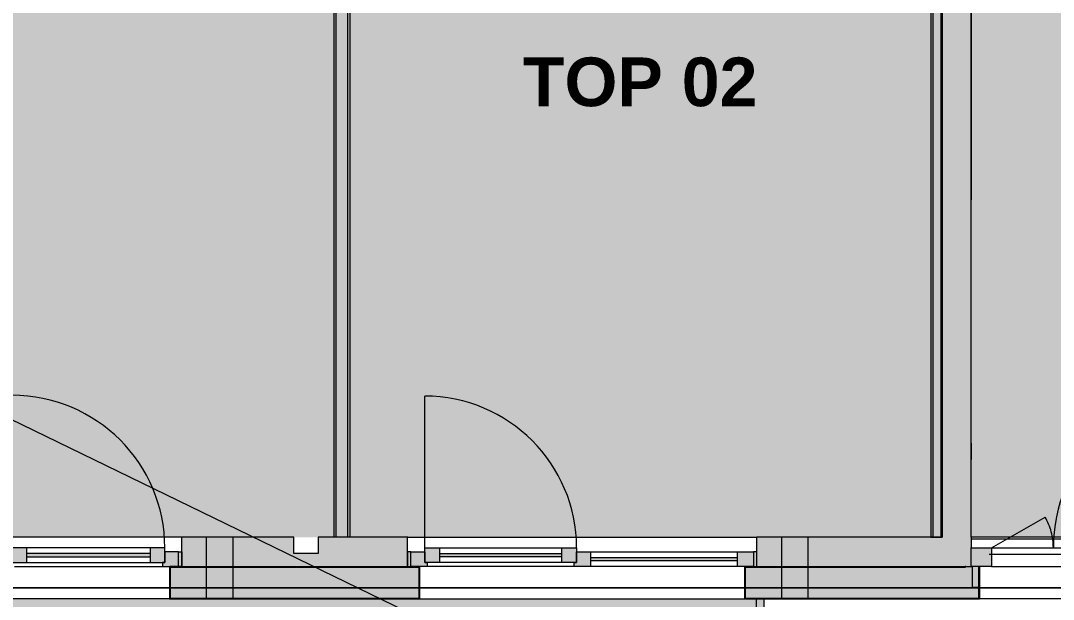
# Model space of a CAD drawing. Header units: metres. Extents: x -3.9 to 83, y -38 to 6.2.
# Drawn here: x 39.53 to 45.88, y -17.62 to -14.06 of the extents above; entities that cross this region are included whole.
import ezdxf

# ---------------------------------------------------------------- set-up
doc = ezdxf.new("R2010")
doc.units = ezdxf.units.M
doc.header["$MEASUREMENT"] = 0
for name, pattern in [('Baufluchtlinie', [0.013, 0.008, -0.005]), ('Schnittlinie', [0.006, 0.003, -0.0015, 0, -0.0015]), ('Strichlinie eng', [0.002, 0.0015, -0.0005]), ('Untersicht', [0.001, 0.0005, -0.0005]), ('Wipeout_Contour', [1, 0, -1])]:
    doc.linetypes.add(name, pattern=pattern)
for name, color, linetype in [('0._Erdgeschoß PP Icon_1_0', 7, 'Continuous'), ('0._Erdgeschoß PP Icon_1_110 Wand Aussen', 7, 'Continuous'), ('0._Erdgeschoß PP Icon_1_120 Wand Innen tragend', 7, 'Continuous'), ('0._Erdgeschoß PP Icon_1_130 Wand Innen', 7, 'Continuous'), ('0._Erdgeschoß PP Icon_1_140 Geländer transparent', 7, 'Continuous'), ('0._Erdgeschoß PP Icon_1_230 Decke abgehaengt', 7, 'Continuous'), ('0._Erdgeschoß PP Icon_1_710 Gelände', 7, 'Continuous'), ('0._Erdgeschoß PP Icon_1_810 Raum', 7, 'Continuous'), ('0._Erdgeschoß PP Icon_1_905 VP Beschriftung Übersicht.Übersicht', 7, 'Continuous'), ('0._Erdgeschoß PP Icon_1_Neubau_840 Baulinien', 7, 'Continuous')]:
    doc.layers.add(name, color=color, linetype=linetype)
doc.styles.add('ERSTELLTER_STIL_11', font='arial.ttf')

msp = doc.modelspace()

# ---------------------------------------------------------------- wipeouts: each hides what was drawn before it
at = {"color": 254, "linetype": 'Wipeout_Contour', "lineweight": 0, "ltscale": 193.488375}
msp.add_wipeout([(28.2051, 3.5109), (28.2051, -37.8391), (52.5858, -37.8391), (52.5858, 3.5109)], dxfattribs=at).dxf.layer = '0._Erdgeschoß PP Icon_1_0'

# ---------------------------------------------------------------- next in the draw order: hatches: boundary and pattern name
at = {"layer": '0._Erdgeschoß PP Icon_1_110 Wand Aussen', "linetype": 'Continuous', "lineweight": 0, "true_color": 0x000000}
for points in [[(40.5184, -17.3304), (40.5184, -17.4204), (41.9084, -17.4204), (41.9084, -17.3304), (41.9084, -17.2404), (41.3584, -17.2404), (41.3584, -17.3404), (41.2084, -17.3404), (41.2084, -17.2404), (40.5184, -17.2404)], [(44.0584, -17.3304), (44.0584, -17.4204), (45.3784, -17.4204), (45.3784, -17.3054), (45.3784, -17.2404), (44.0584, -17.2404)], [(40.4984, -17.3304), (40.4984, -17.4204), (40.5184, -17.4204), (40.5184, -17.3304)], [(41.9284, -17.3304), (41.9084, -17.3304), (41.9084, -17.4204), (41.9284, -17.4204)], [(44.0384, -17.4204), (44.0584, -17.4204), (44.0584, -17.3304), (44.0384, -17.3304)], [(45.3784, -17.3054), (45.3784, -17.4204), (45.5034, -17.4204), (45.5034, -17.3054)], [(40.4484, -17.6204), (40.4484, -17.4204), (40.4434, -17.4204), (40.4434, -17.6204)], [(41.9784, -17.4204), (40.4484, -17.4204), (40.4484, -17.4254), (41.9784, -17.4254)], [(41.9784, -17.4254), (40.4484, -17.4254), (40.4484, -17.5504), (41.9784, -17.5504)], [(41.9784, -17.6204), (41.9834, -17.6204), (41.9834, -17.4204), (41.9784, -17.4204)], [(43.9884, -17.6204), (43.9884, -17.4204), (43.9834, -17.4204), (43.9834, -17.6204)], [(43.9884, -17.4204), (43.9884, -17.4254), (45.3434, -17.4254), (45.3434, -17.4204)], [(43.9884, -17.4254), (43.9884, -17.5504), (45.3834, -17.5504), (45.3834, -17.4254)], [(45.3834, -17.4254), (45.3834, -17.4204), (45.3434, -17.4204), (45.3434, -17.4254)], [(45.3834, -17.4204), (45.3834, -17.5504), (45.4234, -17.5504), (45.4234, -17.4204)], [(45.4234, -17.4204), (45.4234, -17.6154), (45.4284, -17.6154), (45.4284, -17.4204)], [(41.9784, -17.5504), (40.4484, -17.5504), (40.4484, -17.6154), (41.9784, -17.6154)], [(43.9884, -17.5504), (43.9884, -17.6154), (45.4234, -17.6154), (45.4234, -17.5504)], [(40.4484, -17.6204), (41.9784, -17.6204), (41.9784, -17.6154), (40.4484, -17.6154)], [(45.4284, -17.6154), (43.9884, -17.6154), (43.9884, -17.6204), (45.4284, -17.6204)]]:
    msp.add_hatch(color=18, dxfattribs=at).paths.add_polyline_path(points)
at = {"layer": '0._Erdgeschoß PP Icon_1_110 Wand Aussen', "linetype": 'Continuous', "lineweight": 0, "true_color": 0xffffff}
for points in [[(39.5634, -17.3954), (39.5634, -17.3054), (39.4734, -17.3054), (39.4734, -17.3954)], [(40.3234, -17.3404), (39.5634, -17.3404), (39.5634, -17.3604), (40.3234, -17.3604)], [(40.4134, -17.3954), (40.4134, -17.3054), (40.3234, -17.3054), (40.3234, -17.3954)], [(40.4984, -17.3304), (40.4134, -17.3304), (40.4134, -17.3954), (40.3984, -17.3954), (40.3984, -17.4204), (40.4984, -17.4204)], [(41.9284, -17.3304), (41.9284, -17.4204), (42.0284, -17.4204), (42.0284, -17.3954), (42.0134, -17.3954), (42.0134, -17.3304)], [(42.0134, -17.3954), (42.1034, -17.3954), (42.1034, -17.3054), (42.0134, -17.3054)], [(42.1034, -17.3404), (42.1034, -17.3604), (42.8584, -17.3604), (42.8584, -17.3404)], [(42.8584, -17.3954), (42.9484, -17.3954), (42.9484, -17.3054), (42.8584, -17.3054)], [(42.9834, -17.4204), (42.9834, -17.3304), (42.9484, -17.3304), (42.9484, -17.3954), (42.9334, -17.3954), (42.9334, -17.4204)], [(42.9834, -17.3304), (42.9834, -17.4204), (43.0334, -17.4204), (43.0334, -17.3304)], [(44.0384, -17.4204), (44.0384, -17.3304), (43.9384, -17.3304), (43.9384, -17.4204)], [(43.9384, -17.3654), (43.0334, -17.3654), (43.0334, -17.3854), (43.9384, -17.3854)]]:
    msp.add_hatch(color=7, dxfattribs=at).paths.add_polyline_path(points)
at = {"layer": '0._Erdgeschoß PP Icon_1_120 Wand Innen tragend', "linetype": 'Continuous', "lineweight": 0, "true_color": 0x000000}
for points in [[(45.1284, -11.8054), (45.1284, -17.2404), (45.1409, -17.2404), (45.1409, -11.8144)], [(45.1409, -11.8144), (45.1409, -17.2404), (45.1909, -17.2404), (45.1909, -11.8504)], [(45.1984, -11.9854), (45.1984, -17.2404), (45.3784, -17.2404), (45.3784, -11.9854)]]:
    msp.add_hatch(color=18, dxfattribs=at).paths.add_polyline_path(points)
at = {"layer": '0._Erdgeschoß PP Icon_1_120 Wand Innen tragend', "linetype": 'Continuous', "lineweight": 0, "true_color": 0xffffff}
msp.add_hatch(color=7, dxfattribs=at).paths.add_polyline_path([(45.1909, -11.8504), (45.1909, -17.2404), (45.1984, -17.2404), (45.1984, -11.8558)])
at = {"layer": '0._Erdgeschoß PP Icon_1_130 Wand Innen', "linetype": 'Continuous', "lineweight": 0, "true_color": 0x000000}
for points in [[(41.5434, -13.0379), (41.5409, -13.041), (41.5409, -17.2404), (41.5534, -17.2404), (41.5534, -13.0379)], [(41.4534, -13.1504), (41.4534, -17.2404), (41.4659, -17.2404), (41.4659, -13.1504)], [(41.4659, -13.1379), (41.4659, -17.2404), (41.5409, -17.2404), (41.5409, -13.1379)]]:
    msp.add_hatch(color=18, dxfattribs=at).paths.add_polyline_path(points)
at = {"layer": '0._Erdgeschoß PP Icon_1_140 Geländer transparent', "linetype": 'Continuous', "lineweight": 0, "true_color": 0x000000}
msp.add_hatch(color=18, dxfattribs=at).paths.add_polyline_path([(44.0534, -17.6204), (44.0534, -19.6004), (44.1034, -19.6004), (44.1034, -17.6204)])
at = {"layer": '0._Erdgeschoß PP Icon_1_810 Raum', "linetype": 'Continuous', "lineweight": 0, "true_color": 0x191919}
msp.add_hatch(color=250, dxfattribs=at).paths.add_polyline_path([(46.9584, -15.2354), (46.9584, -8.7754), (46.9584, -5.6604), (45.2034, -5.6604), (45.2034, -8.0254), (45.4534, -8.0254), (45.4534, -8.7754), (45.2034, -8.7754), (42.7434, -8.7754), (42.7434, -8.5954), (42.7434, -8.5879), (42.5834, -8.5879), (42.5834, -8.5654), (40.9034, -8.5654), (40.9034, -8.5879), (40.7434, -8.5879), (40.7434, -8.7754), (40.1134, -8.7754), (38.6534, -8.7754), (38.6534, -9.6854), (38.6534, -11.0754), (38.6534, -11.3254), (40.3584, -11.3254), (40.3584, -9.9854), (44.6234, -9.9854), (44.6234, -11.3254), (45.1284, -11.3254), (45.5784, -11.3254), (45.6284, -11.3254), (45.6284, -13.2354), (45.3784, -13.2354), (45.3784, -17.2404), (46.9584, -17.2404)])
at = {"layer": '0._Erdgeschoß PP Icon_1_810 Raum', "linetype": 'Continuous', "lineweight": 13, "true_color": 0xe8e2dc}
for points in [[(45.1284, -17.2404), (45.1284, -11.8054), (45.1284, -11.5754), (41.5034, -11.5754), (41.5034, -12.2254), (41.3234, -12.2254), (41.3234, -13.0254), (41.5534, -13.0254), (41.5534, -17.2404)], [(38.7534, -13.1504), (38.7534, -17.2404), (41.4534, -17.2404), (41.4534, -13.1504)]]:
    msp.add_hatch(color=254, dxfattribs=at).paths.add_polyline_path(points)
at = {"layer": '0._Erdgeschoß PP Icon_1_810 Raum', "linetype": 'Continuous', "lineweight": 13, "true_color": 0xd9d8c9}
msp.add_hatch(color=254, dxfattribs=at).paths.add_polyline_path([(38.7534, -17.6204), (38.7534, -19.3504), (44.0534, -19.3504), (44.0534, -17.6204)])
at = {"layer": '0._Erdgeschoß PP Icon_1_905 VP Beschriftung Übersicht.Übersicht', "linetype": 'Continuous', "lineweight": 0, "true_color": 0xbebebe}
msp.add_hatch(color=9, dxfattribs=at).paths.add_polyline_path([(38.7034, -22.0404), (35.7734, -22.0404), (35.7734, -22.0904), (37.2034, -22.0904), (37.2034, -23.8454), (37.2534, -23.8454), (37.2534, -22.0904), (44.1034, -22.0904), (44.1034, -22.0404), (44.1034, -17.6204), (44.0534, -17.6204), (44.0534, -22.0404), (38.7534, -22.0404), (38.7534, -17.6204), (38.7034, -17.6204)])

# ---------------------------------------------------------------- next in the draw order: linework, layer by layer
at = {"layer": '0._Erdgeschoß PP Icon_1_110 Wand Aussen', "color": 8, "linetype": 'Continuous', "lineweight": 0, "ltscale": 1000}
msp.add_line((42.0134, -17.3054), (42.0134, -16.3704), dxfattribs=at)
at = {"layer": '0._Erdgeschoß PP Icon_1_110 Wand Aussen', "color": 8, "linetype": 'Strichlinie eng', "lineweight": 0, "ltscale": 1000}
msp.add_line((45.5034, -17.3054), (45.8325, -17.1154), dxfattribs=at)
at = {"layer": '0._Erdgeschoß PP Icon_1_110 Wand Aussen', "color": 7, "linetype": 'Continuous', "lineweight": 13, "ltscale": 1000}
for p, q in [((40.5184, -17.2404), (39.3684, -17.2404)), ((41.9084, -17.2404), (44.0584, -17.2404)), ((44.0584, -17.2404), (44.0584, -17.2404)), ((39.5634, -17.3054), (39.4734, -17.3054)), ((40.3234, -17.3054), (39.5634, -17.3054)), ((39.5634, -17.3954), (39.5634, -17.3054)), ((40.3234, -17.3404), (39.5634, -17.3404)), ((40.4134, -17.3054), (40.3234, -17.3054)), ((40.3234, -17.3054), (40.3234, -17.3954)), ((40.4134, -17.3954), (40.4134, -17.3054)), ((40.4984, -17.3304), (40.4134, -17.3304)), ((40.4134, -17.3304), (40.4134, -17.3954)), ((40.4984, -17.4204), (40.4984, -17.3304)), ((41.9284, -17.3304), (42.0134, -17.3304)), ((41.9284, -17.4204), (41.9284, -17.3304)), ((42.0134, -17.3954), (42.0134, -17.3054)), ((42.0134, -17.3054), (42.1034, -17.3054)), ((42.0134, -17.3304), (42.0134, -17.3954)), ((42.1034, -17.3054), (42.8584, -17.3054)), ((42.1034, -17.3054), (42.1034, -17.3954)), ((42.1034, -17.3404), (42.8584, -17.3404)), ((42.8584, -17.3954), (42.8584, -17.3054)), ((42.8584, -17.3054), (42.9484, -17.3054)), ((42.9484, -17.3054), (42.9484, -17.3954)), ((42.9484, -17.3954), (42.9484, -17.3304)), ((42.9484, -17.3304), (42.9834, -17.3304)), ((42.9834, -17.3304), (43.0334, -17.3304)), ((43.0334, -17.3304), (43.9384, -17.3304)), ((43.0334, -17.3304), (43.0334, -17.4204)), ((43.9384, -17.4204), (43.9384, -17.3304)), ((43.9384, -17.3304), (44.0384, -17.3304)), ((44.0384, -17.3304), (44.0384, -17.4204)), ((39.4734, -17.3954), (39.5634, -17.3954)), ((39.5634, -17.3604), (40.3234, -17.3604)), ((39.5634, -17.3954), (40.3234, -17.3954)), ((40.3234, -17.3954), (40.4134, -17.3954)), ((40.4134, -17.3954), (40.3984, -17.3954)), ((40.3984, -17.3954), (40.3984, -17.4204)), ((42.0134, -17.3954), (42.0284, -17.3954)), ((42.1034, -17.3954), (42.0134, -17.3954)), ((42.0284, -17.3954), (42.0284, -17.4204)), ((42.8584, -17.3604), (42.1034, -17.3604)), ((42.8584, -17.3954), (42.1034, -17.3954)), ((42.9484, -17.3954), (42.8584, -17.3954)), ((42.9334, -17.4204), (42.9334, -17.3954)), ((42.9334, -17.3954), (42.9484, -17.3954)), ((43.0334, -17.3654), (43.9384, -17.3654)), ((43.9384, -17.3854), (43.0334, -17.3854)), ((39.4884, -17.4204), (40.3984, -17.4204)), ((40.3984, -17.4204), (40.4984, -17.4204)), ((40.4434, -17.4254), (40.4434, -17.4204)), ((40.4484, -17.4204), (40.4434, -17.4204)), ((40.4484, -17.4204), (40.4434, -17.4204)), ((40.4484, -17.4204), (40.4434, -17.4204)), ((40.4434, -17.4254), (40.4434, -17.4204)), ((40.4434, -17.5504), (40.4434, -17.4254)), ((40.4434, -17.5504), (40.4434, -17.4254)), ((40.4484, -17.6154), (40.4484, -17.4204)), ((40.4484, -17.4254), (41.9784, -17.4254)), ((42.0284, -17.4204), (41.9284, -17.4204)), ((41.9784, -17.4204), (41.9834, -17.4204)), ((41.9784, -17.6154), (41.9784, -17.4204)), ((41.9784, -17.4204), (41.9834, -17.4204)), ((41.9784, -17.4204), (41.9834, -17.4204)), ((41.9834, -17.4254), (41.9834, -17.4204)), ((41.9834, -17.4254), (41.9834, -17.4204)), ((41.9834, -17.5504), (41.9834, -17.4254)), ((41.9834, -17.5504), (41.9834, -17.4254)), ((42.9334, -17.4204), (42.0284, -17.4204)), ((42.9834, -17.4204), (42.9334, -17.4204)), ((43.0334, -17.4204), (42.9834, -17.4204)), ((43.9384, -17.4204), (43.0334, -17.4204)), ((44.0384, -17.4204), (43.9384, -17.4204)), ((43.9834, -17.4254), (43.9834, -17.4204)), ((43.9884, -17.4204), (43.9834, -17.4204)), ((43.9884, -17.4204), (43.9834, -17.4204)), ((43.9884, -17.4204), (43.9834, -17.4204)), ((43.9834, -17.4254), (43.9834, -17.4204)), ((43.9834, -17.5504), (43.9834, -17.4254)), ((43.9834, -17.5504), (43.9834, -17.4254)), ((43.9884, -17.4204), (44.0584, -17.4204)), ((43.9884, -17.6154), (43.9884, -17.4204)), ((43.9884, -17.4204), (44.0584, -17.4204)), ((43.9884, -17.4204), (44.0584, -17.4204)), ((43.9884, -17.4254), (45.3434, -17.4254)), ((45.3434, -17.4254), (45.3434, -17.4204)), ((45.4234, -17.4204), (45.3834, -17.4204)), ((45.3834, -17.4204), (45.3834, -17.5504)), ((45.4234, -17.4204), (45.4234, -17.5504)), ((45.4284, -17.4204), (45.4234, -17.4204)), ((45.4234, -17.4204), (45.4234, -17.6154)), ((45.4284, -17.4204), (45.4284, -17.6154)), ((40.4434, -17.6154), (40.4434, -17.5504)), ((40.4434, -17.6154), (40.4434, -17.5504)), ((41.9834, -17.6154), (41.9834, -17.5504)), ((41.9834, -17.6154), (41.9834, -17.5504)), ((43.9834, -17.6154), (43.9834, -17.5504)), ((43.9834, -17.6154), (43.9834, -17.5504)), ((45.4234, -17.5504), (45.3834, -17.5504)), ((40.4434, -17.6204), (39.4434, -17.6204)), ((40.4434, -17.6204), (40.4434, -17.6154)), ((40.4434, -17.6204), (40.4434, -17.6154)), ((40.4484, -17.6204), (40.4434, -17.6204)), ((40.4484, -17.6154), (41.9784, -17.6154)), ((41.9784, -17.6204), (41.9834, -17.6204)), ((41.9834, -17.6204), (41.9834, -17.6154)), ((41.9834, -17.6204), (41.9834, -17.6154)), ((41.9834, -17.6204), (43.9834, -17.6204)), ((43.9834, -17.6204), (43.9834, -17.6154)), ((43.9834, -17.6204), (43.9834, -17.6154)), ((43.9884, -17.6204), (43.9834, -17.6204)), ((43.9834, -17.6204), (43.9834, -17.6204)), ((43.9884, -17.6154), (45.4234, -17.6154)), ((45.4284, -17.6154), (45.4234, -17.6154)), ((45.4284, -17.6154), (45.4234, -17.6154)), ((45.4284, -17.6204), (45.4284, -17.6154))]:
    msp.add_line(p, q, dxfattribs=at)
at = {"layer": '0._Erdgeschoß PP Icon_1_110 Wand Aussen', "color": 7, "linetype": 'Continuous', "lineweight": 18, "ltscale": 1000}
for p, q in [((40.5184, -17.3304), (40.5184, -17.2404)), ((40.5184, -17.3304), (40.5184, -17.2404)), ((41.2084, -17.3404), (41.2084, -17.2404)), ((41.3584, -17.2404), (41.3584, -17.3404)), ((41.9084, -17.3304), (41.9084, -17.2404)), ((41.9084, -17.3304), (41.9084, -17.2404)), ((44.0584, -17.3304), (44.0584, -17.2404)), ((44.0584, -17.3304), (44.0584, -17.2404)), ((45.3784, -17.2404), (45.3784, -17.3054)), ((40.5184, -17.4204), (40.5184, -17.3304)), ((40.5184, -17.4204), (40.5184, -17.3304)), ((40.5184, -17.4204), (40.5184, -17.3304)), ((41.3584, -17.3404), (41.2084, -17.3404)), ((41.9084, -17.4204), (41.9084, -17.3304)), ((41.9084, -17.4204), (41.9084, -17.3304)), ((41.9084, -17.4204), (41.9084, -17.3304)), ((44.0584, -17.4204), (44.0584, -17.3304)), ((44.0584, -17.4204), (44.0584, -17.3304)), ((44.0584, -17.4204), (44.0584, -17.3304)), ((45.3784, -17.4204), (45.3784, -17.3054)), ((40.5184, -17.4204), (40.4484, -17.4204)), ((40.5184, -17.4204), (40.4484, -17.4204)), ((40.5184, -17.4204), (40.4484, -17.4204)), ((40.5184, -17.4204), (41.9084, -17.4204)), ((41.9084, -17.4204), (41.9784, -17.4204)), ((41.9084, -17.4204), (41.9784, -17.4204)), ((41.9084, -17.4204), (41.9784, -17.4204)), ((44.0584, -17.4204), (45.3434, -17.4204)), ((45.3434, -17.4204), (45.3784, -17.4204))]:
    msp.add_line(p, q, dxfattribs=at)
at = {"layer": '0._Erdgeschoß PP Icon_1_110 Wand Aussen', "color": 7, "linetype": 'Baufluchtlinie', "lineweight": 13, "ltscale": 1000}
for p, q in [((46.9584, -17.2404), (45.3784, -17.2404)), ((45.4884, -17.3054), (46.8484, -17.3054)), ((45.4884, -17.3454), (46.8484, -17.3454)), ((45.5034, -17.3054), (46.8334, -17.3054)), ((45.5034, -17.4204), (46.8334, -17.4204)), ((46.9084, -17.6204), (45.4284, -17.6204))]:
    msp.add_line(p, q, dxfattribs=at)
at = {"layer": '0._Erdgeschoß PP Icon_1_110 Wand Aussen', "color": 7, "linetype": 'Continuous', "lineweight": 0, "ltscale": 1000}
for p, q in [((40.4484, -17.5504), (41.9784, -17.5504)), ((43.9884, -17.5504), (45.3834, -17.5504)), ((45.4234, -17.5504), (45.3834, -17.5504))]:
    msp.add_line(p, q, dxfattribs=at)
at = {"layer": '0._Erdgeschoß PP Icon_1_110 Wand Aussen', "color": 7, "linetype": 'Continuous', "lineweight": 18, "ltscale": 1000, "flags": 128}
for points in [[(40.6689, -17.2404), (40.5184, -17.2404)], [(40.8339, -17.2404), (40.6689, -17.2404)], [(41.2084, -17.2404), (40.8339, -17.2404)], [(41.9084, -17.2404), (41.3584, -17.2404)], [(44.2089, -17.2404), (44.0584, -17.2404)], [(44.3739, -17.2404), (44.2089, -17.2404)], [(45.1984, -17.2404), (44.3739, -17.2404)]]:
    msp.add_lwpolyline(points, dxfattribs=at)
at = {"layer": '0._Erdgeschoß PP Icon_1_110 Wand Aussen', "color": 154, "linetype": 'Schnittlinie', "lineweight": 13, "ltscale": 1000, "true_color": 0x004e91, "flags": 128}
for points in [[(40.6689, -17.2404), (40.6689, -17.4204)], [(40.8339, -17.4204), (40.8339, -17.2404)], [(44.2089, -17.2404), (44.2089, -17.4204)], [(44.3739, -17.4204), (44.3739, -17.2404)], [(40.6689, -17.4204), (40.6689, -17.4254)], [(40.6689, -17.4254), (40.6689, -17.5504)], [(40.8339, -17.4254), (40.8339, -17.4204)], [(40.8339, -17.5504), (40.8339, -17.4254)], [(44.2089, -17.4204), (44.2089, -17.4254)], [(44.2089, -17.4254), (44.2089, -17.5504)], [(44.3739, -17.4254), (44.3739, -17.4204)], [(44.3739, -17.5504), (44.3739, -17.4254)], [(40.6689, -17.5504), (40.6689, -17.6154)], [(40.8339, -17.6154), (40.8339, -17.5504)], [(44.2089, -17.5504), (44.2089, -17.6154)], [(44.3739, -17.6154), (44.3739, -17.5504)], [(40.6689, -17.6154), (40.6689, -17.6204)], [(40.8339, -17.6204), (40.8339, -17.6154)], [(44.2089, -17.6154), (44.2089, -17.6204)], [(44.3739, -17.6204), (44.3739, -17.6154)]]:
    msp.add_lwpolyline(points, dxfattribs=at)
at = {"layer": '0._Erdgeschoß PP Icon_1_110 Wand Aussen', "color": 7, "linetype": 'Continuous', "lineweight": 13, "ltscale": 1000, "flags": 128}
for points in [[(40.4984, -17.3304), (40.5184, -17.3304), (40.5184, -17.4204), (40.4984, -17.4204)], [(41.9284, -17.3304), (41.9084, -17.3304), (41.9084, -17.4204), (41.9284, -17.4204)], [(44.0384, -17.4204), (44.0584, -17.4204), (44.0584, -17.3304), (44.0384, -17.3304)], [(45.3784, -17.3054), (45.5034, -17.3054), (45.5034, -17.4204), (45.3784, -17.4204)]]:
    msp.add_lwpolyline(points, close=True, dxfattribs=at)
for points in [[(40.4484, -17.6204), (40.6689, -17.6204)], [(40.6689, -17.6204), (40.8339, -17.6204)], [(40.8339, -17.6204), (41.9784, -17.6204)], [(43.9884, -17.6204), (44.2089, -17.6204)], [(44.2089, -17.6204), (44.3739, -17.6204)], [(44.3739, -17.6204), (45.4284, -17.6204)]]:
    msp.add_lwpolyline(points, dxfattribs=at)
at = {"layer": '0._Erdgeschoß PP Icon_1_110 Wand Aussen', "color": 8, "linetype": 'Continuous', "lineweight": 0, "ltscale": 1000}
for centre, radius, start, end in [((39.4734, -17.3054), 0.94, 0, 90), ((42.0134, -17.3054), 0.935, 0, 90), ((46.8334, -17.3054), 0.95, 90, 180)]:
    msp.add_arc(centre, radius, start, end, dxfattribs=at)
at = {"layer": '0._Erdgeschoß PP Icon_1_110 Wand Aussen', "color": 8, "linetype": 'Strichlinie eng', "lineweight": 0, "ltscale": 1000}
msp.add_arc((45.5034, -17.3054), 0.38, 0, 30, dxfattribs=at)
at = {"layer": '0._Erdgeschoß PP Icon_1_110 Wand Aussen', "color": 7, "linetype": 'Continuous', "lineweight": 13, "ltscale": 1000}
for p in [(40.5184, -17.2404), (41.9084, -17.2404), (40.4434, -17.6204), (41.9834, -17.6204), (45.4234, -17.6154)]:
    msp.add_point(p, dxfattribs=at)
at = {"layer": '0._Erdgeschoß PP Icon_1_110 Wand Aussen', "color": 7, "linetype": 'Continuous', "lineweight": 18, "ltscale": 1000}
msp.add_point((45.3434, -17.4204), dxfattribs=at)
at = {"layer": '0._Erdgeschoß PP Icon_1_110 Wand Aussen', "color": 7, "linetype": 'Continuous', "lineweight": 0, "ltscale": 1000}
msp.add_point((45.3834, -17.5504), dxfattribs=at)
at = {"layer": '0._Erdgeschoß PP Icon_1_120 Wand Innen tragend', "color": 7, "linetype": 'Continuous', "lineweight": 13, "ltscale": 1000}
for p, q in [((45.1409, -11.8144), (45.1409, -17.2404)), ((45.1909, -11.8504), (45.1909, -17.2404))]:
    msp.add_line(p, q, dxfattribs=at)
at = {"layer": '0._Erdgeschoß PP Icon_1_120 Wand Innen tragend', "color": 7, "linetype": 'Continuous', "lineweight": 18, "ltscale": 1000}
msp.add_line((45.1984, -11.9854), (45.1984, -17.2404), dxfattribs=at)
at = {"layer": '0._Erdgeschoß PP Icon_1_120 Wand Innen tragend', "color": 7, "linetype": 'Continuous', "lineweight": 13, "ltscale": 1000, "flags": 128}
for points in [[(45.1284, -11.8054), (45.1284, -17.2404)], [(45.1284, -17.2404), (45.1409, -17.2404)], [(45.1409, -17.2404), (45.1909, -17.2404)], [(45.1909, -17.2404), (45.1984, -17.2404)]]:
    msp.add_lwpolyline(points, dxfattribs=at)
at = {"layer": '0._Erdgeschoß PP Icon_1_120 Wand Innen tragend', "color": 7, "linetype": 'Continuous', "lineweight": 18, "ltscale": 1000, "flags": 128}
msp.add_lwpolyline([(45.3784, -17.2404), (45.3784, -11.9854)], dxfattribs=at)
at = {"layer": '0._Erdgeschoß PP Icon_1_130 Wand Innen', "color": 7, "linetype": 'Continuous', "lineweight": 18, "ltscale": 1000}
for p, q in [((41.4659, -13.1379), (41.4659, -17.2404)), ((41.5409, -17.2404), (41.5409, -13.1379))]:
    msp.add_line(p, q, dxfattribs=at)
at = {"layer": '0._Erdgeschoß PP Icon_1_130 Wand Innen', "color": 7, "linetype": 'Continuous', "lineweight": 18, "ltscale": 1000, "flags": 128}
for points in [[(41.5534, -17.2404), (41.5534, -13.0254)], [(41.4534, -13.1504), (41.4534, -17.2404)], [(41.4659, -17.2404), (41.4534, -17.2404)], [(41.5409, -17.2404), (41.4659, -17.2404)], [(41.5534, -17.2404), (41.5409, -17.2404)]]:
    msp.add_lwpolyline(points, dxfattribs=at)
at = {"layer": '0._Erdgeschoß PP Icon_1_140 Geländer transparent', "color": 7, "linetype": 'Continuous', "lineweight": 18, "ltscale": 1000, "flags": 128}
for points in [[(44.0534, -17.6204), (44.0534, -19.6004)], [(44.1034, -17.6204), (44.0534, -17.6204)], [(44.1034, -19.6004), (44.1034, -17.6204)]]:
    msp.add_lwpolyline(points, dxfattribs=at)
at = {"layer": '0._Erdgeschoß PP Icon_1_230 Decke abgehaengt', "color": 8, "linetype": 'Schnittlinie', "lineweight": 13, "ltscale": 1000, "flags": 128}
msp.add_lwpolyline([(45.3784, -17.2504), (46.9584, -17.2504), (46.9584, -13.2354), (45.3784, -13.2354)], close=True, dxfattribs=at)
at = {"layer": '0._Erdgeschoß PP Icon_1_710 Gelände', "color": 83, "linetype": 'Continuous', "lineweight": 13, "ltscale": 1000, "true_color": 0x89cd89}
msp.add_line((38.447, -16.0206), (43.5279, -18.4861), dxfattribs=at)
at = {"layer": '0._Erdgeschoß PP Icon_1_905 VP Beschriftung Übersicht.Übersicht', "color": 7, "linetype": 'Untersicht', "lineweight": 13, "ltscale": 1000, "flags": 128}
msp.add_lwpolyline([(38.7034, -22.0404), (38.7034, -17.6204), (38.7534, -17.6204), (38.7534, -22.0404), (44.0534, -22.0404), (44.0534, -17.6204), (44.1034, -17.6204), (44.1034, -22.0404), (44.1034, -22.0904), (37.2534, -22.0904), (37.2534, -23.8454), (37.2034, -23.8454), (37.2034, -22.0904), (35.7734, -22.0904), (35.7734, -22.0404)], close=True, dxfattribs=at)
at = {"layer": '0._Erdgeschoß PP Icon_1_Neubau_840 Baulinien', "color": 1, "linetype": 'Continuous', "lineweight": 25, "ltscale": 1000, "true_color": 0xfb0106, "flags": 128}
msp.add_lwpolyline([(28.2051, -17.5299), (31.8184, -17.5504), (50.806, -17.5509), (52.5858, -17.5524)], dxfattribs=at)

# ---------------------------------------------------------------- next in the draw order: texts
at = {"layer": '0._Erdgeschoß PP Icon_1_905 VP Beschriftung Übersicht.Übersicht', "color": 7, "linetype": 'Continuous', "lineweight": 13, "insert": (44.0617, -14.2841), "char_height": 0.3, "attachment_point": 3, "style": 'ERSTELLTER_STIL_11'}
msp.add_mtext('\\A1;{\\pqr;\\fHelvetica|b1|i0|c0|p0;\\W1.000000;TOP 02}', dxfattribs=at)

doc.saveas('drawing.dxf')
